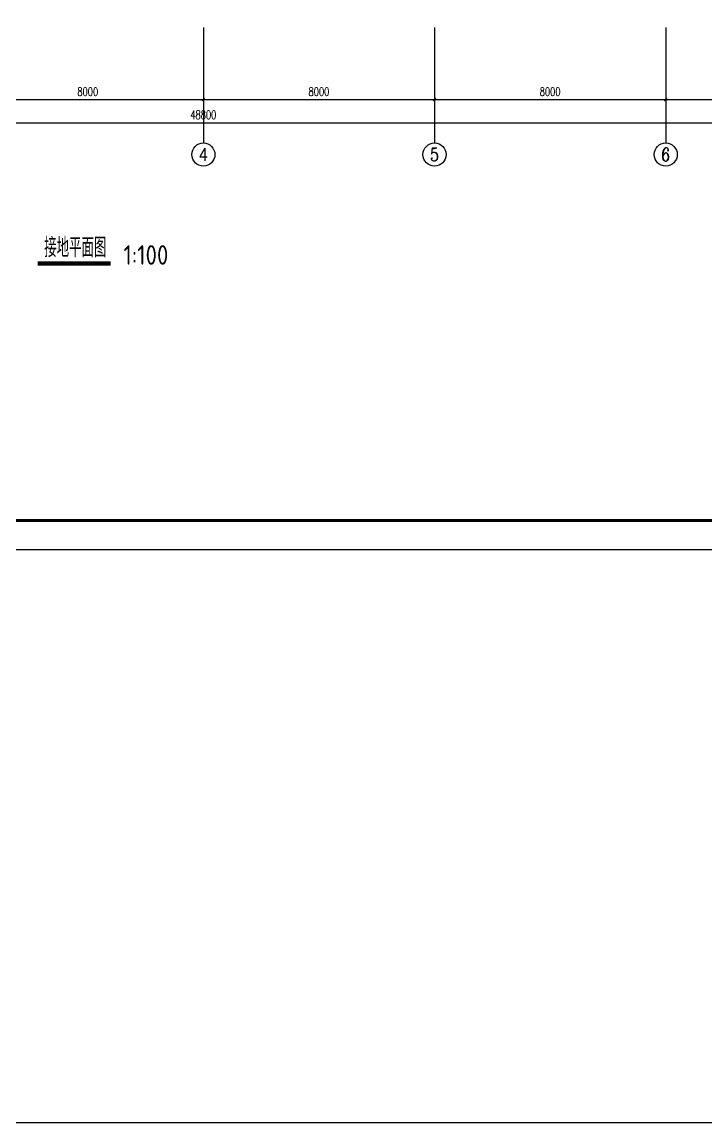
# Model space of a CAD drawing. Extents: x 1234595 to 2088511, y -80443 to 75292.
# Drawn here: x 1474440 to 1498109, y -80443 to -42353 of the extents above; entities that cross this region are included whole.
import ezdxf
from ezdxf.enums import TextEntityAlignment as Align

# ---------------------------------------------------------------- set-up
doc = ezdxf.new("R2010")
doc.units = 0
doc.header["$LTSCALE"] = 1000
doc.header["$MEASUREMENT"] = 0
doc.layers.get('0').update_dxf_attribs({"linetype": 'CONTINUOUS'})
doc.layers.get('Defpoints').update_dxf_attribs({"linetype": 'CONTINUOUS'})
for name, color, linetype in [('AXIS_TEXT', 7, 'CONTINUOUS'), ('DIM_SYMB', 3, 'CONTINUOUS'), ('PUB_TEXT', 7, 'CONTINUOUS'), ('PUB_TITLE', 4, 'CONTINUOUS'), ('WIRE-避雷', 4, 'CONTINUOUS'), ('建筑底图', 251, 'CONTINUOUS')]:
    doc.layers.add(name, color=color, linetype=linetype)
doc.styles.add('_TCH_AXIS', font='COMPLEX', dxfattribs={"bigfont": 'GBCBIG'})
doc.styles.add('_TCH_DIM_T3', font='SIMPLEX', dxfattribs={"width": 0.705882, "bigfont": 'GBCBIG'})
doc.styles.add('COMPLEX', font='COMPLEX')
doc.styles.add('sceic', font='sceie.shx', dxfattribs={"width": 0.67, "bigfont": 'sceic.shx'})
doc.styles.get("Standard").update_dxf_attribs({"font": 'GBENOR', "bigfont": 'GBCBIG'})
doc.dimstyles.new('_TCH_ARCH&&100', dxfattribs={"dimtxt": 297.5, "dimasz": 100, "dimexe": 250, "dimexo": 300, "dimgap": 126.25, "dimtad": 1, "dimdec": 0, "dimzin": 0, "dimdsep": 46, "dimtxsty": '_TCH_DIM_T3', "dimblk": 'ARCHTICK', "dimcen": 0.09, "dimclrt": 7, "dimazin": 2, "dimtfac": 1, "dimtdec": 0, "dimtix": 1, "dimtmove": 2, "dimatfit": 3, "dimfxl": 0, "dimtolj": 1, "dimtzin": 0, "dimarcsym": 0})

# ---------------------------------------------------------------- blocks, each defined once
blk = doc.blocks.new('_ArchTick')
at = {"color": 0, "linetype": 'ByBlock', "const_width": 0.4}
blk.add_lwpolyline([(-0.5, -0.5), (0.5, 0.5)], dxfattribs=at)
blk = doc.blocks.new('*D146')
at = {"layer": 'Defpoints', "color": 0, "transparency": 16777216}
for p in [(1472715, -42537), (1480715, -42537), (1480715, -45037)]:
    blk.add_point(p, dxfattribs=at)
at = {"layer": '建筑底图', "color": 0, "lineweight": -2, "transparency": 16777216}
for p, q in [((1472715, -42837), (1472715, -45287)), ((1480715, -42837), (1480715, -45287)), ((1472715, -45037), (1480715, -45037))]:
    blk.add_line(p, q, dxfattribs=at)
at = {"layer": '建筑底图', "color": 0, "lineweight": -2, "transparency": 16777216, "xscale": 100, "yscale": 100, "zscale": 100, "rotation": 180}
blk.add_blockref('_ArchTick', (1472715, -45037), dxfattribs=at)
at = {"layer": '建筑底图', "color": 0, "lineweight": -2, "transparency": 16777216, "xscale": 100, "yscale": 100, "zscale": 100}
blk.add_blockref('_ArchTick', (1480715, -45037), dxfattribs=at)
at = {"layer": '建筑底图', "color": 7, "transparency": 16777216, "insert": (1476715, -44762), "char_height": 297.5, "attachment_point": 5, "style": '_TCH_DIM_T3'}
blk.add_mtext('\\A1;8000', dxfattribs=at)
blk = doc.blocks.new('*D147')
at = {"layer": 'Defpoints', "color": 0, "transparency": 16777216}
for p in [(1480715, -42537), (1488715, -42537), (1488715, -45037)]:
    blk.add_point(p, dxfattribs=at)
at = {"layer": '建筑底图', "color": 0, "lineweight": -2, "transparency": 16777216}
for p, q in [((1480715, -42837), (1480715, -45287)), ((1488715, -42837), (1488715, -45287)), ((1480715, -45037), (1488715, -45037))]:
    blk.add_line(p, q, dxfattribs=at)
at = {"layer": '建筑底图', "color": 0, "lineweight": -2, "transparency": 16777216, "xscale": 100, "yscale": 100, "zscale": 100, "rotation": 180}
blk.add_blockref('_ArchTick', (1480715, -45037), dxfattribs=at)
at = {"layer": '建筑底图', "color": 0, "lineweight": -2, "transparency": 16777216, "xscale": 100, "yscale": 100, "zscale": 100}
blk.add_blockref('_ArchTick', (1488715, -45037), dxfattribs=at)
at = {"layer": '建筑底图', "color": 7, "transparency": 16777216, "insert": (1484715, -44762), "char_height": 297.5, "attachment_point": 5, "style": '_TCH_DIM_T3'}
blk.add_mtext('\\A1;8000', dxfattribs=at)
blk = doc.blocks.new('*D148')
at = {"layer": 'Defpoints', "color": 0, "transparency": 16777216}
for p in [(1488715, -42537), (1496715, -42537), (1496715, -45037)]:
    blk.add_point(p, dxfattribs=at)
at = {"layer": '建筑底图', "color": 0, "lineweight": -2, "transparency": 16777216}
for p, q in [((1488715, -42837), (1488715, -45287)), ((1496715, -42837), (1496715, -45287)), ((1488715, -45037), (1496715, -45037))]:
    blk.add_line(p, q, dxfattribs=at)
at = {"layer": '建筑底图', "color": 0, "lineweight": -2, "transparency": 16777216, "xscale": 100, "yscale": 100, "zscale": 100, "rotation": 180}
blk.add_blockref('_ArchTick', (1488715, -45037), dxfattribs=at)
at = {"layer": '建筑底图', "color": 0, "lineweight": -2, "transparency": 16777216, "xscale": 100, "yscale": 100, "zscale": 100}
blk.add_blockref('_ArchTick', (1496715, -45037), dxfattribs=at)
at = {"layer": '建筑底图', "color": 7, "transparency": 16777216, "insert": (1492715, -44762), "char_height": 297.5, "attachment_point": 5, "style": '_TCH_DIM_T3'}
blk.add_mtext('\\A1;8000', dxfattribs=at)
blk = doc.blocks.new('*D149')
at = {"layer": 'Defpoints', "color": 0, "transparency": 16777216}
for p in [(1496715, -42537), (1504715, -42537), (1504715, -45037)]:
    blk.add_point(p, dxfattribs=at)
at = {"layer": '建筑底图', "color": 0, "lineweight": -2, "transparency": 16777216}
for p, q in [((1496715, -42837), (1496715, -45287)), ((1504715, -42837), (1504715, -45287)), ((1496715, -45037), (1504715, -45037))]:
    blk.add_line(p, q, dxfattribs=at)
at = {"layer": '建筑底图', "color": 0, "lineweight": -2, "transparency": 16777216, "xscale": 100, "yscale": 100, "zscale": 100, "rotation": 180}
blk.add_blockref('_ArchTick', (1496715, -45037), dxfattribs=at)
at = {"layer": '建筑底图', "color": 0, "lineweight": -2, "transparency": 16777216, "xscale": 100, "yscale": 100, "zscale": 100}
blk.add_blockref('_ArchTick', (1504715, -45037), dxfattribs=at)
at = {"layer": '建筑底图', "color": 7, "transparency": 16777216, "insert": (1500715, -44762), "char_height": 297.5, "attachment_point": 5, "style": '_TCH_DIM_T3'}
blk.add_mtext('\\A1;8000', dxfattribs=at)
blk = doc.blocks.new('*D150')
at = {"layer": 'Defpoints', "color": 0, "transparency": 16777216}
for p in [(1456315, -42537), (1505115, -42537), (1505115, -45837)]:
    blk.add_point(p, dxfattribs=at)
at = {"layer": '建筑底图', "color": 0, "lineweight": -2, "transparency": 16777216}
for p, q in [((1456315, -42837), (1456315, -46087)), ((1505115, -42837), (1505115, -46087)), ((1456315, -45837), (1505115, -45837))]:
    blk.add_line(p, q, dxfattribs=at)
at = {"layer": '建筑底图', "color": 0, "lineweight": -2, "transparency": 16777216, "xscale": 100, "yscale": 100, "zscale": 100, "rotation": 180}
blk.add_blockref('_ArchTick', (1456315, -45837), dxfattribs=at)
at = {"layer": '建筑底图', "color": 0, "lineweight": -2, "transparency": 16777216, "xscale": 100, "yscale": 100, "zscale": 100}
blk.add_blockref('_ArchTick', (1505115, -45837), dxfattribs=at)
at = {"layer": '建筑底图', "color": 7, "transparency": 16777216, "insert": (1480715, -45562), "char_height": 297.5, "attachment_point": 5, "style": '_TCH_DIM_T3'}
blk.add_mtext('\\A1;48800', dxfattribs=at)
blk = doc.blocks.new('_AXISO')
blk.add_circle((0, 0), 0.5)
at = {"layer": 'AXIS_TEXT', "style": 'COMPLEX', "width": 1.041667}
blk.add_attdef('A', text='', height=0.56, dxfattribs=at).set_placement((-0.25, -0.28), (0.25, -0.28), align=Align.FIT)

msp = doc.modelspace()

# ---------------------------------------------------------------- linework, layer by layer
at = {"layer": 'DIM_SYMB', "const_width": 140}
msp.add_lwpolyline([(1474984.5, -50706.6), (1477505.2, -50706.6)], dxfattribs=at)
at = {"layer": 'PUB_TITLE', "color": 4}
msp.add_lwpolyline([(1438154.2, -60600.6), (1522254.2, -60600.6), (1522254.2, -1200.6), (1438154.2, -1200.6)], close=True, dxfattribs=at)
at = {"layer": 'PUB_TITLE', "color": 4, "const_width": 100}
msp.add_lwpolyline([(1440654.2, -59600.6), (1521254.2, -59600.6), (1521254.2, -2200.6), (1440654.2, -2200.6)], close=True, dxfattribs=at)
at = {"layer": 'WIRE-避雷', "color": 1}
msp.add_lwpolyline([(1234595.5, 75291.9), (2088511, 75291.9), (2088511, -80442.7), (1234595.5, -80442.7)], close=True, dxfattribs=at)
at = {"layer": '建筑底图'}
for p, q in [((1480715.1, -42536.9), (1480715.1, -46536.9)), ((1488715.1, -42536.9), (1488715.1, -46536.9)), ((1496715.1, -42536.9), (1496715.1, -46536.9))]:
    msp.add_line(p, q, dxfattribs=at)

# ---------------------------------------------------------------- block references
ref = msp.add_blockref('_AXISO', (1480715.1, -46936.9), dxfattribs=dict(at, xscale=800, yscale=800, zscale=800))
ref.add_attrib('A', '4', dxfattribs={"layer": 'AXIS_TEXT', "color": 0, "height": 445.4, "style": '_TCH_AXIS'}).set_placement((1480545.4, -47159.6), (1480884.8, -47159.6), align=Align.FIT)
ref = msp.add_blockref('_AXISO', (1488715.1, -46936.9), dxfattribs=dict(at, xscale=800, yscale=800, zscale=800))
ref.add_attrib('A', '5', dxfattribs={"layer": 'AXIS_TEXT', "color": 0, "height": 465.9, "style": '_TCH_AXIS'}).set_placement((1488559.7, -47169.9), (1488870.4, -47169.9), align=Align.FIT)
ref = msp.add_blockref('_AXISO', (1496715.1, -46936.9), dxfattribs=dict(at, xscale=800, yscale=800, zscale=800))
ref.add_attrib('A', '6', dxfattribs={"layer": 'AXIS_TEXT', "color": 0, "height": 465.9, "style": '_TCH_AXIS'}).set_placement((1496559.7, -47169.9), (1496870.4, -47169.9), align=Align.FIT)

# ---------------------------------------------------------------- texts
at = {"layer": 'PUB_TEXT', "style": 'sceic', "width": 0.67}
msp.add_text('接地平面图', height=675.18, dxfattribs=at).set_placement((1475208.7, -50490.5))
at = {"layer": 'PUB_TEXT'}
msp.add_text('1:100', height=675.18, dxfattribs=at).set_placement((1477952.4, -50749.8))

# ---------------------------------------------------------------- dimensions: what is measured, and where the dimension line sits
at = {"layer": '建筑底图'}
for p1, p2, distance, picture, middle in [((1456315.1, -42536.9), (1505115.1, -42536.9), -3300, '*D150', (1480715.1, -45561.9)), ((1472715.1, -42536.9), (1480715.1, -42536.9), -2500, '*D146', (1476715.1, -44761.9)), ((1480715.1, -42536.9), (1488715.1, -42536.9), -2500, '*D147', (1484715.1, -44761.9)), ((1488715.1, -42536.9), (1496715.1, -42536.9), -2500, '*D148', (1492715.1, -44761.9)), ((1496715.1, -42536.9), (1504715.1, -42536.9), -2500, '*D149', (1500715.1, -44761.9))]:
    dim = msp.add_aligned_dim(p1=p1, p2=p2, distance=distance, dimstyle='_TCH_ARCH&&100', dxfattribs=at)
    dim.commit()
    dim.dimension.update_dxf_attribs({"geometry": picture, "text_midpoint": middle})

doc.saveas('drawing.dxf')
